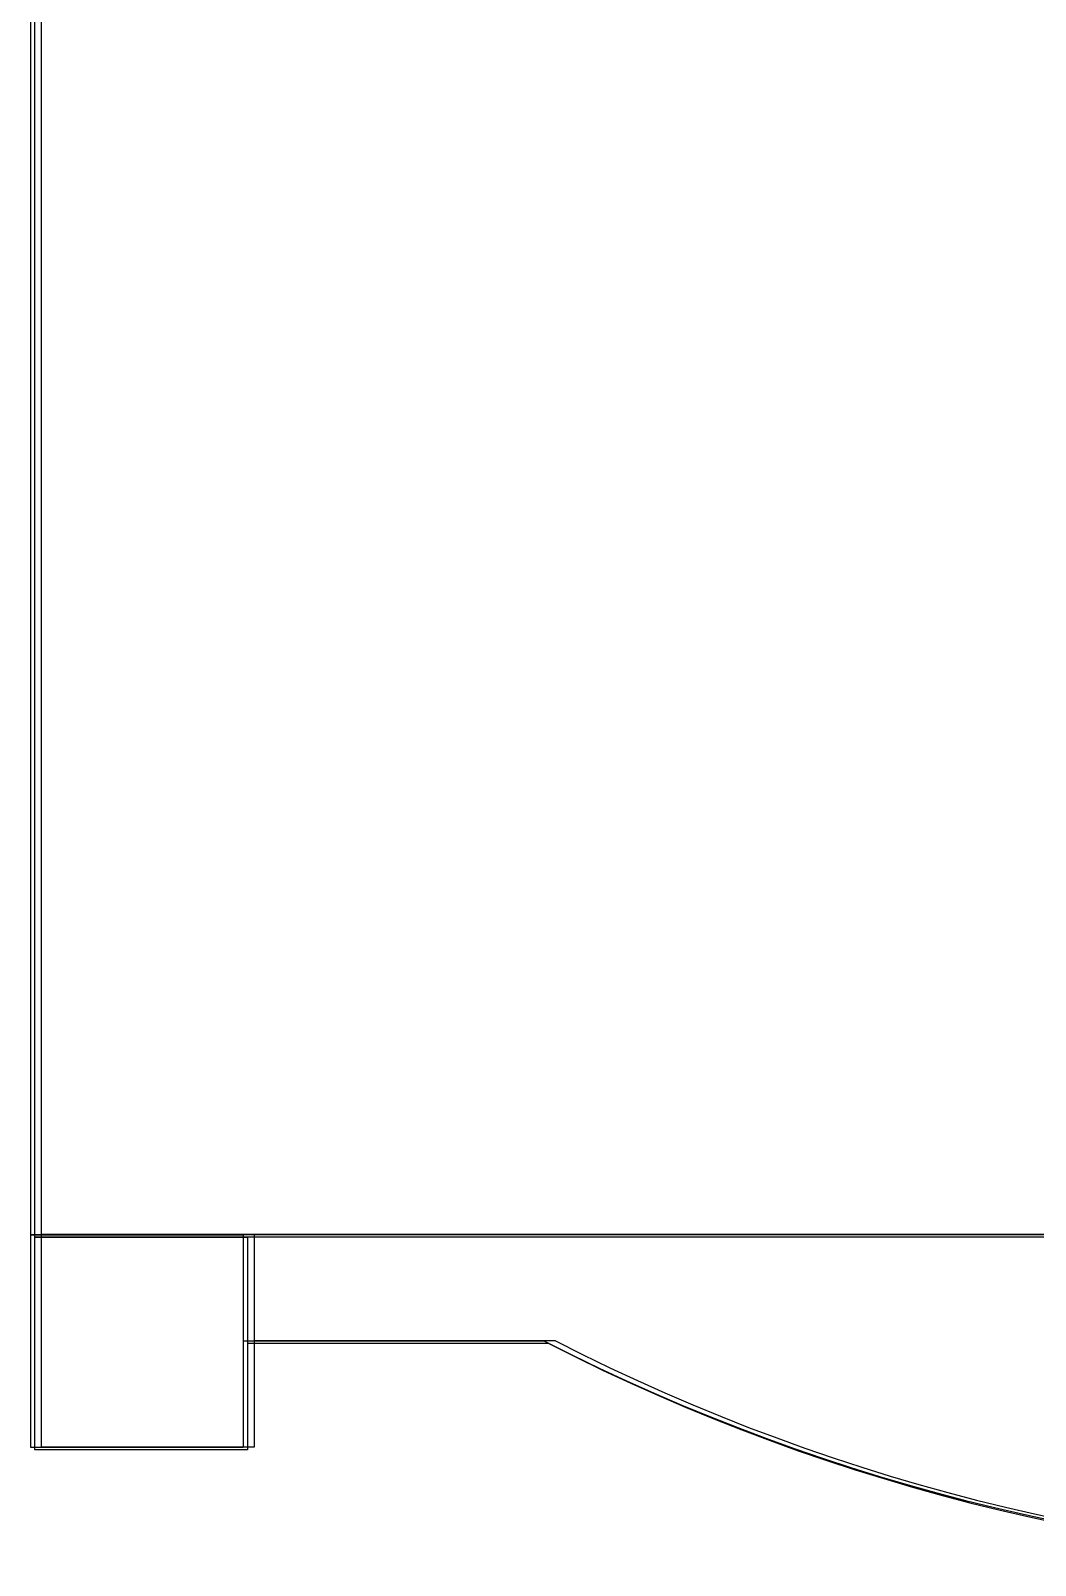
# Model space of a CAD drawing. Header units: millimetres. Extents: x 0 to 3396, y 982 to 2884.
# Drawn here: x 2194.3 to 2336.1, y 995.4 to 1212 of the extents above; entities that cross this region are included whole.
import ezdxf

# ---------------------------------------------------------------- set-up
doc = ezdxf.new("R2010")
doc.units = ezdxf.units.MM
doc.styles.get("Standard").update_dxf_attribs({"font": 'arial.ttf'})

# ---------------------------------------------------------------- blocks, each defined once
blk = doc.blocks.new('PRO57ARC')
blk.add_line((132.18, -1326.19, 0), (89.67, -1326.19, 0))
at = {"elevation": 0}
for points in [[(464.36, -911.19), (464.36, -1311.19), (59.67, -1311.19), (59.67, -911.19), (464.36, -911.19)], [(89.67, -1311.19), (89.67, -1341.19), (59.67, -1341.19), (59.67, -1311.19), (89.67, -1311.19)]]:
    blk.add_lwpolyline(points, dxfattribs=at)
blk.add_arc((262.02, -1072.63, 0), 284.87, 242.8856, 297.1144)
for tag, flags in [('PROTEZIONE', 9), ('PROTEZIONE2', 3)]:
    blk.add_attdef(tag, (0, 0), '', height=1, dxfattribs=dict(flags=flags))

msp = doc.modelspace()

# ---------------------------------------------------------------- block references
for p in [(2134.625, 2353.186, 0), (2135.231, 2352.86, 0), (2136.159, 2353.223, 0)]:
    msp.add_blockref('PRO57ARC', p)

doc.saveas('drawing.dxf')
